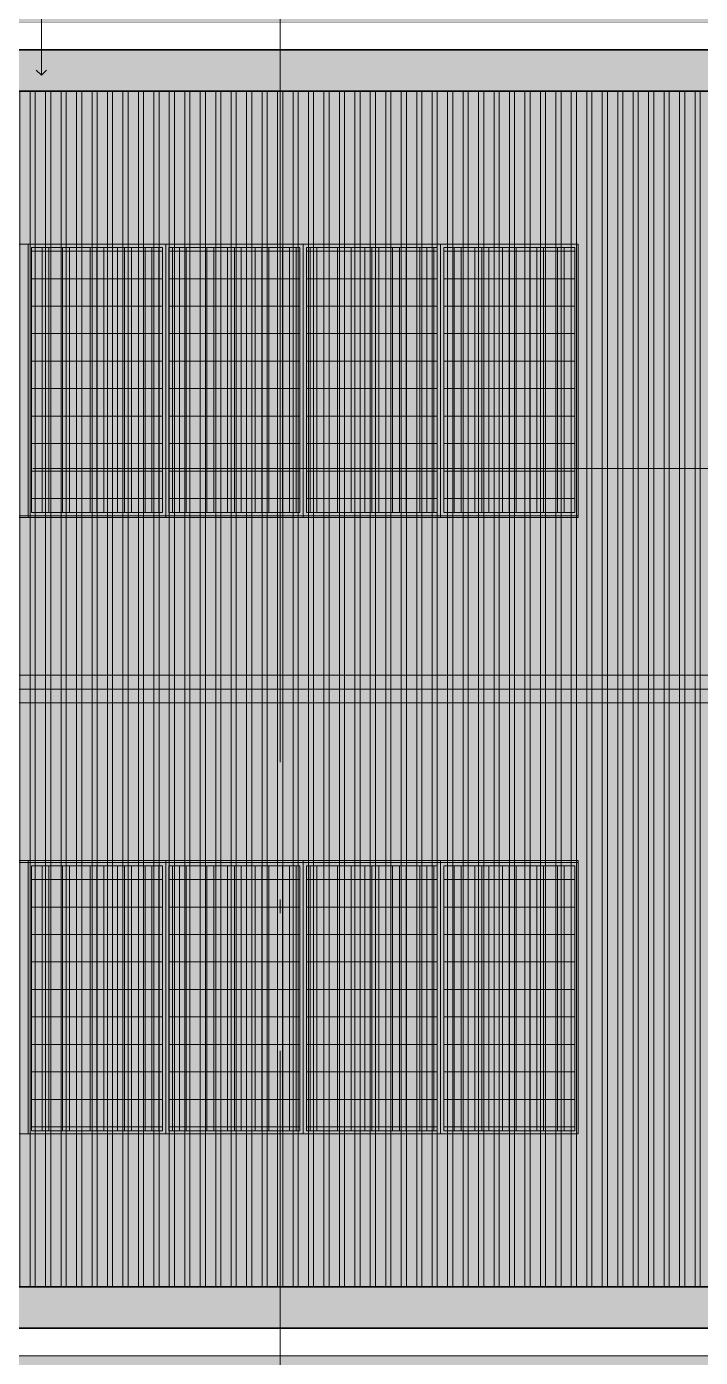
# Model space of a CAD drawing. Header units: metres. Extents: x -77 to -16.6, y -68.5 to -27.7.
# Drawn here: x -51.48 to -46.57, y -42.31 to -32.63 of the extents above; entities that cross this region are included whole.
import ezdxf

# ---------------------------------------------------------------- set-up
doc = ezdxf.new("R2010")
doc.units = ezdxf.units.M
doc.header["$MEASUREMENT"] = 0
doc.linetypes.add('Dot & Dashed', pattern=[0.012, 0.01, -0.001, 0, -0.001])
doc.linetypes.add('Wipeout_Contour', pattern=[1, 0, -1])
for name, color, linetype, lineweight in [('01_PLANTA COBERTURA_5_COBERTURA-LINHAS.EXEC_Caneta_No__241', 7, 'Continuous', 13), ('01_PLANTA COBERTURA_5_ESTRUTURA-COB.EST_Caneta_No__1', 7, 'Continuous', 35), ('01_PLANTA COBERTURA_5_ESTRUTURA-COB.EST_Caneta_No__241', 7, 'Continuous', 13), ('01_PLANTA COBERTURA_5_LAJES.EST_Caneta_No__241', 7, 'Continuous', 13), ('01_PLANTA COBERTURA_5_LAJES.EST_Caneta_No__96', 252, 'Continuous', 0), ('01_PLANTA COBERTURA_5_LAJES.EST_Caneta_No__99', 7, 'Continuous', 20), ('01_PLANTA COBERTURA_5_PAREDE CONSTRUIR_Caneta_No__241', 7, 'Continuous', 13)]:
    doc.layers.add(name, color=color, linetype=linetype, lineweight=lineweight)
for name, color, linetype, lineweight, true_color in [('01_PLANTA COBERTURA_5_ESTRUTURA-COB.EST_Caneta_No__13', 7, 'Continuous', 0, 0xaaaaaa), ('01_PLANTA COBERTURA_5_ESTRUTURA-COB.EST_Caneta_No__19', 7, 'Continuous', 0, 0xe9e9e9), ('01_PLANTA COBERTURA_5_ESTRUTURA-COB.EST_Caneta_No__9', 7, 'Continuous', 5, 0x020202), ('01_PLANTA COBERTURA_5_LAJES.EST_Caneta_No__18', 7, 'Continuous', 0, 0xdfdfdf), ('01_PLANTA COBERTURA_5_LAJES.EST_Caneta_No__19', 7, 'Continuous', 0, 0xe9e9e9)]:
    doc.layers.add(name, color=color, linetype=linetype, lineweight=lineweight, true_color=true_color)
doc.layers.add('01_PLANTA COBERTURA_5_PAREDE CONSTRUIR', color=7, linetype='Continuous')
pattern_1 = [(90, (0, 0), (-0.1125, 0), []), (90, (-0.0375, 2e-18), (-0.1125, 0), [])]

msp = doc.modelspace()

# ---------------------------------------------------------------- hatches: boundary and pattern name
at = {"layer": '01_PLANTA COBERTURA_5_ESTRUTURA-COB.EST_Caneta_No__13', "linetype": 'Continuous', "lineweight": 0, "true_color": 0xaaaaaa}
h = msp.add_hatch(dxfattribs=at)
h.set_pattern_fill('Telha_cobertura_02_0005', color=253, style=0, pattern_type=2)
h.set_pattern_definition(pattern_1)
h.paths.add_polyline_path([(-44.214, -33.0997), (-66.314, -33.0997), (-66.314, -36.5038), (-64.914, -36.5038), (-64.914, -37.4499), (-44.214, -37.4499)])
h = msp.add_hatch(dxfattribs=at)
h.set_pattern_fill('Telha_cobertura_02_0005', color=253, style=0, pattern_type=2)
h.set_pattern_definition(pattern_1)
h.paths.add_polyline_path([(-66.314, -38.4037), (-66.314, -41.8002), (-64.914, -41.8002), (-44.214, -41.8002), (-44.214, -37.4499), (-64.914, -37.4499), (-64.914, -38.4037)])
at = {"layer": '01_PLANTA COBERTURA_5_ESTRUTURA-COB.EST_Caneta_No__19', "linetype": 'Continuous', "lineweight": 0, "true_color": 0xe9e9e9}
msp.add_hatch(color=254, dxfattribs=at).paths.add_polyline_path([(-64.914, -37.3499), (-64.914, -37.5499), (-44.214, -37.5499), (-44.214, -37.3499)])
at = {"layer": '01_PLANTA COBERTURA_5_LAJES.EST_Caneta_No__18', "linetype": 'Continuous', "lineweight": 0, "true_color": 0xdfdfdf}
h = msp.add_hatch(dxfattribs=at)
h.set_pattern_fill('Piso_Externo__0005', color=254, style=0, pattern_type=2)
h.set_pattern_definition([(45, (0, 0.6), (-0.1909188, 0.1909188), [0, -0.18, 0, -0.27]), (110, (0.6, 0.6), (0.253717, 0.09234544), [0, -0.132, 0, -0.228])])
h.paths.add_polyline_path([(-76.514, -65.1016), (-73.814, -65.1016, -0.414214), (-75.814, -67.1016), (-66.814, -67.1016, -0.414214), (-68.814, -65.1016), (-68.814, -62.301), (-68.814, -45.4002, -0.414214), (-66.514, -43.1002), (-65.914, -43.1002), (-65.914, -42.3002), (-66.514, -42.3002), (-66.514, -38.2041), (-65.114, -38.2041), (-65.114, -36.7038), (-66.514, -36.7038), (-66.514, -32.5997), (-65.114, -32.5997), (-56.714, -32.5997), (-53.814, -32.5997), (-44.014, -32.5997), (-44.014, -42.3002), (-53.814, -42.3002), (-53.814, -47.1002), (-44.014, -47.1002), (-44.014, -50.8516), (-45.6136, -50.8516), (-45.6136, -52.3506), (-44.014, -52.3506), (-44.014, -60.3006), (-48.9163, -60.3006), (-48.9163, -61.1006), (-44.3609, -61.1006), (-44.3609, -67.1016), (-44.014, -67.1016), (-41.514, -67.1016), (-41.514, -28.1016), (-41.714, -28.1016), (-41.714, -60.3006), (-43.014, -60.3006), (-43.014, -30.0016), (-66.514, -30.0016), (-66.514, -28.1016), (-76.514, -28.1016)])
h.paths.add_polyline_path([(-73.814, -45.1016), (-76.314, -45.1016), (-76.314, -43.0892), (-75.7984, -43.0908, -0.414214), (-73.8139, -45.0876)], flags=0)
h.paths.add_polyline_path([(-73.814, -45.5846, -0.009328), (-73.814, -45.6604)], flags=0)
h.paths.add_polyline_path([(-52.814, -46.3002), (-52.814, -43.1002), (-44.014, -43.1002), (-44.014, -46.3002)], flags=0)
h.paths.add_polyline_path([(-67.714, -34.1), (-76.314, -34.1), (-76.314, -32.5997), (-67.714, -32.5997)], flags=0)
at = {"layer": '01_PLANTA COBERTURA_5_LAJES.EST_Caneta_No__19', "linetype": 'Continuous', "lineweight": 0, "true_color": 0xefefef}
msp.add_hatch(color=7, dxfattribs=at).paths.add_polyline_path([(-64.914, -47.3002), (-66.314, -47.3002), (-66.314, -60.1006), (-56.514, -60.1006), (-44.214, -60.1006), (-44.214, -56.8006), (-44.214, -52.5516), (-45.8136, -52.5516), (-45.8136, -50.6516), (-44.214, -50.6516), (-44.214, -47.3002), (-45.8136, -47.3002), (-54.014, -47.3002), (-54.014, -42.1002), (-44.214, -42.1002), (-44.214, -32.7997), (-54.014, -32.7997), (-56.514, -32.7997), (-56.714, -32.7997), (-64.914, -32.7997), (-66.314, -32.7997), (-66.314, -36.5038), (-64.914, -36.5038), (-64.914, -38.4037), (-66.314, -38.4037), (-66.314, -42.1002), (-64.914, -42.1002)])

# ---------------------------------------------------------------- linework, layer by layer
at = {"layer": '01_PLANTA COBERTURA_5_COBERTURA-LINHAS.EXEC_Caneta_No__241', "color": 7, "linetype": 'Continuous', "lineweight": 13, "ltscale": 1000}
for q in [(-51.4058, -32.9464), (-51.3308, -32.9464)]:
    msp.add_line((-51.3683, -32.9839), q, dxfattribs=at)
at = {"layer": '01_PLANTA COBERTURA_5_ESTRUTURA-COB.EST_Caneta_No__241', "color": 7, "linetype": 'Continuous', "lineweight": 13, "ltscale": 1000}
for p, q in [((-64.914, -37.3499), (-44.214, -37.3499)), ((-64.914, -37.5499), (-44.214, -37.5499))]:
    msp.add_line(p, q, dxfattribs=at)
at = {"layer": '01_PLANTA COBERTURA_5_ESTRUTURA-COB.EST_Caneta_No__9', "color": 18, "linetype": 'Continuous', "lineweight": 5, "ltscale": 1000, "true_color": 0x020202, "flags": 128}
for points in [[(-44.214, -33.0997), (-66.314, -33.0997), (-66.314, -36.5038), (-64.914, -36.5038), (-64.914, -37.4499), (-44.214, -37.4499)], [(-66.314, -38.4037), (-66.314, -41.8002), (-64.914, -41.8002), (-44.214, -41.8002), (-44.214, -37.4499), (-64.914, -37.4499), (-64.914, -38.4037)]]:
    msp.add_lwpolyline(points, close=True, dxfattribs=at)
at = {"layer": '01_PLANTA COBERTURA_5_LAJES.EST_Caneta_No__241', "color": 7, "linetype": 'Continuous', "lineweight": 13, "ltscale": 1000, "flags": 128}
for points in [[(-65.914, -43.1002), (-65.914, -42.3002), (-66.514, -42.3002), (-66.514, -38.2041), (-65.114, -38.2041), (-65.114, -36.7038), (-66.514, -36.7038), (-66.514, -32.5997), (-65.114, -32.5997), (-56.714, -32.5997), (-53.814, -32.5997), (-44.014, -32.5997), (-44.014, -42.3002), (-53.814, -42.3002), (-53.814, -47.1002)], [(-54.014, -47.3002), (-54.014, -42.1002), (-44.214, -42.1002), (-44.214, -32.7997), (-54.014, -32.7997), (-56.514, -32.7997), (-56.714, -32.7997), (-64.914, -32.7997), (-66.314, -32.7997), (-66.314, -36.5038), (-64.914, -36.5038), (-64.914, -38.4037), (-66.314, -38.4037), (-66.314, -42.1002), (-64.914, -42.1002), (-64.914, -47.3002)]]:
    msp.add_lwpolyline(points, dxfattribs=at)
at = {"layer": '01_PLANTA COBERTURA_5_LAJES.EST_Caneta_No__96', "color": 252, "linetype": 'Continuous', "lineweight": 0, "ltscale": 1000}
for p, q in [((-51.4397, -34.2637), (-50.4877, -34.2637)), ((-51.4137, -34.2362), (-51.4137, -36.1643)), ((-51.3637, -34.2362), (-51.3637, -36.1643)), ((-51.3137, -34.2362), (-51.3137, -36.1643)), ((-51.2137, -34.2362), (-51.2137, -36.1643)), ((-51.1637, -34.2362), (-51.1637, -36.1643)), ((-51.1137, -34.2362), (-51.1137, -36.1643)), ((-51.0137, -34.2362), (-51.0137, -36.1643)), ((-50.9637, -34.2362), (-50.9637, -36.1643)), ((-50.9137, -34.2362), (-50.9137, -36.1643)), ((-50.8137, -34.2362), (-50.8137, -36.1643)), ((-50.7637, -34.2362), (-50.7637, -36.1643)), ((-50.7137, -34.2362), (-50.7137, -36.1643)), ((-50.6137, -34.2362), (-50.6137, -36.1643)), ((-50.5637, -34.2362), (-50.5637, -36.1643)), ((-50.5137, -34.2362), (-50.5137, -36.1643)), ((-50.4397, -34.2637), (-49.4877, -34.2637)), ((-50.4137, -34.2362), (-50.4137, -36.1643)), ((-50.3637, -34.2362), (-50.3637, -36.1643)), ((-50.3137, -34.2362), (-50.3137, -36.1643)), ((-50.2137, -34.2362), (-50.2137, -36.1643)), ((-50.1637, -34.2362), (-50.1637, -36.1643)), ((-50.1137, -34.2362), (-50.1137, -36.1643)), ((-50.0137, -34.2362), (-50.0137, -36.1643)), ((-49.9637, -34.2362), (-49.9637, -36.1643)), ((-49.9137, -34.2362), (-49.9137, -36.1643)), ((-49.8137, -34.2362), (-49.8137, -36.1643)), ((-49.7637, -34.2362), (-49.7637, -36.1643)), ((-49.7137, -34.2362), (-49.7137, -36.1643)), ((-49.6137, -34.2362), (-49.6137, -36.1643)), ((-49.5637, -34.2362), (-49.5637, -36.1643)), ((-49.5137, -34.2362), (-49.5137, -36.1643)), ((-49.4397, -34.2637), (-48.4877, -34.2637)), ((-49.4137, -34.2362), (-49.4137, -36.1643)), ((-49.3637, -34.2362), (-49.3637, -36.1643)), ((-49.3137, -34.2362), (-49.3137, -36.1643)), ((-49.2137, -34.2362), (-49.2137, -36.1643)), ((-49.1637, -34.2362), (-49.1637, -36.1643)), ((-49.1137, -34.2362), (-49.1137, -36.1643)), ((-49.0137, -34.2362), (-49.0137, -36.1643)), ((-48.9637, -34.2362), (-48.9637, -36.1643)), ((-48.9137, -34.2362), (-48.9137, -36.1643)), ((-48.8137, -34.2362), (-48.8137, -36.1643)), ((-48.7637, -34.2362), (-48.7637, -36.1643)), ((-48.7137, -34.2362), (-48.7137, -36.1643)), ((-48.6137, -34.2362), (-48.6137, -36.1643)), ((-48.5637, -34.2362), (-48.5637, -36.1643)), ((-48.5137, -34.2362), (-48.5137, -36.1643)), ((-48.4397, -34.2637), (-47.4877, -34.2637)), ((-48.4137, -34.2362), (-48.4137, -36.1643)), ((-48.3637, -34.2362), (-48.3637, -36.1643)), ((-48.3137, -34.2362), (-48.3137, -36.1643)), ((-48.2137, -34.2362), (-48.2137, -36.1643)), ((-48.1637, -34.2362), (-48.1637, -36.1643)), ((-48.1137, -34.2362), (-48.1137, -36.1643)), ((-48.0137, -34.2362), (-48.0137, -36.1643)), ((-47.9637, -34.2362), (-47.9637, -36.1643)), ((-47.9137, -34.2362), (-47.9137, -36.1643)), ((-47.8137, -34.2362), (-47.8137, -36.1643)), ((-47.7637, -34.2362), (-47.7637, -36.1643)), ((-47.7137, -34.2362), (-47.7137, -36.1643)), ((-47.6137, -34.2362), (-47.6137, -36.1643)), ((-47.5637, -34.2362), (-47.5637, -36.1643)), ((-47.5137, -34.2362), (-47.5137, -36.1643)), ((-51.4397, -34.4637), (-50.4877, -34.4637)), ((-50.4397, -34.4637), (-49.4877, -34.4637)), ((-49.4397, -34.4637), (-48.4877, -34.4637)), ((-48.4397, -34.4637), (-47.4877, -34.4637)), ((-51.4397, -34.6637), (-50.4877, -34.6637)), ((-50.4397, -34.6637), (-49.4877, -34.6637)), ((-49.4397, -34.6637), (-48.4877, -34.6637)), ((-48.4397, -34.6637), (-47.4877, -34.6637)), ((-51.4397, -34.8637), (-50.4877, -34.8637)), ((-50.4397, -34.8637), (-49.4877, -34.8637)), ((-49.4397, -34.8637), (-48.4877, -34.8637)), ((-48.4397, -34.8637), (-47.4877, -34.8637)), ((-51.4397, -35.0637), (-50.4877, -35.0637)), ((-50.4397, -35.0637), (-49.4877, -35.0637)), ((-49.4397, -35.0637), (-48.4877, -35.0637)), ((-48.4397, -35.0637), (-47.4877, -35.0637)), ((-51.4397, -35.2637), (-50.4877, -35.2637)), ((-50.4397, -35.2637), (-49.4877, -35.2637)), ((-49.4397, -35.2637), (-48.4877, -35.2637)), ((-48.4397, -35.2637), (-47.4877, -35.2637)), ((-51.4397, -35.4637), (-50.4877, -35.4637)), ((-50.4397, -35.4637), (-49.4877, -35.4637)), ((-49.4397, -35.4637), (-48.4877, -35.4637)), ((-48.4397, -35.4637), (-47.4877, -35.4637)), ((-51.4397, -35.6637), (-50.4877, -35.6637)), ((-50.4397, -35.6637), (-49.4877, -35.6637)), ((-49.4397, -35.6637), (-48.4877, -35.6637)), ((-48.4397, -35.6637), (-47.4877, -35.6637)), ((-51.4397, -35.8637), (-50.4877, -35.8637)), ((-50.4397, -35.8637), (-49.4877, -35.8637)), ((-49.4397, -35.8637), (-48.4877, -35.8637)), ((-48.4397, -35.8637), (-47.4877, -35.8637)), ((-51.4397, -36.0637), (-50.4877, -36.0637)), ((-50.4397, -36.0637), (-49.4877, -36.0637)), ((-49.4397, -36.0637), (-48.4877, -36.0637)), ((-48.4397, -36.0637), (-47.4877, -36.0637)), ((-51.4137, -40.6632), (-51.4137, -38.735)), ((-51.3637, -40.6632), (-51.3637, -38.735)), ((-51.3137, -40.6632), (-51.3137, -38.735)), ((-51.2137, -40.6632), (-51.2137, -38.735)), ((-51.1637, -40.6632), (-51.1637, -38.735)), ((-51.1137, -40.6632), (-51.1137, -38.735)), ((-51.0137, -40.6632), (-51.0137, -38.735)), ((-50.9637, -40.6632), (-50.9637, -38.735)), ((-50.9137, -40.6632), (-50.9137, -38.735)), ((-50.8137, -40.6632), (-50.8137, -38.735)), ((-50.7637, -40.6632), (-50.7637, -38.735)), ((-50.7137, -40.6632), (-50.7137, -38.735)), ((-50.6137, -40.6632), (-50.6137, -38.735)), ((-50.5637, -40.6632), (-50.5637, -38.735)), ((-50.5137, -40.6632), (-50.5137, -38.735)), ((-50.4137, -40.6632), (-50.4137, -38.735)), ((-50.3637, -40.6632), (-50.3637, -38.735)), ((-50.3137, -40.6632), (-50.3137, -38.735)), ((-50.2137, -40.6632), (-50.2137, -38.735)), ((-50.1637, -40.6632), (-50.1637, -38.735)), ((-50.1137, -40.6632), (-50.1137, -38.735)), ((-50.0137, -40.6632), (-50.0137, -38.735)), ((-49.9637, -40.6632), (-49.9637, -38.735)), ((-49.9137, -40.6632), (-49.9137, -38.735)), ((-49.8137, -40.6632), (-49.8137, -38.735)), ((-49.7637, -40.6632), (-49.7637, -38.735)), ((-49.7137, -40.6632), (-49.7137, -38.735)), ((-49.6137, -40.6632), (-49.6137, -38.735)), ((-49.5637, -40.6632), (-49.5637, -38.735)), ((-49.5137, -40.6632), (-49.5137, -38.735)), ((-49.4137, -40.6632), (-49.4137, -38.735)), ((-49.3637, -40.6632), (-49.3637, -38.735)), ((-49.3137, -40.6632), (-49.3137, -38.735)), ((-49.2137, -40.6632), (-49.2137, -38.735)), ((-49.1637, -40.6632), (-49.1637, -38.735)), ((-49.1137, -40.6632), (-49.1137, -38.735)), ((-49.0137, -40.6632), (-49.0137, -38.735)), ((-48.9637, -40.6632), (-48.9637, -38.735)), ((-48.9137, -40.6632), (-48.9137, -38.735)), ((-48.8137, -40.6632), (-48.8137, -38.735)), ((-48.7637, -40.6632), (-48.7637, -38.735)), ((-48.7137, -40.6632), (-48.7137, -38.735)), ((-48.6137, -40.6632), (-48.6137, -38.735)), ((-48.5637, -40.6632), (-48.5637, -38.735)), ((-48.5137, -40.6632), (-48.5137, -38.735)), ((-48.4137, -40.6632), (-48.4137, -38.735)), ((-48.3637, -40.6632), (-48.3637, -38.735)), ((-48.3137, -40.6632), (-48.3137, -38.735)), ((-48.2137, -40.6632), (-48.2137, -38.735)), ((-48.1637, -40.6632), (-48.1637, -38.735)), ((-48.1137, -40.6632), (-48.1137, -38.735)), ((-48.0137, -40.6632), (-48.0137, -38.735)), ((-47.9637, -40.6632), (-47.9637, -38.735)), ((-47.9137, -40.6632), (-47.9137, -38.735)), ((-47.8137, -40.6632), (-47.8137, -38.735)), ((-47.7637, -40.6632), (-47.7637, -38.735)), ((-47.7137, -40.6632), (-47.7137, -38.735)), ((-47.6137, -40.6632), (-47.6137, -38.735)), ((-47.5637, -40.6632), (-47.5637, -38.735)), ((-47.5137, -40.6632), (-47.5137, -38.735)), ((-51.4397, -38.8357), (-50.4877, -38.8357)), ((-50.4397, -38.8357), (-49.4877, -38.8357)), ((-49.4397, -38.8357), (-48.4877, -38.8357)), ((-48.4397, -38.8357), (-47.4877, -38.8357)), ((-51.4397, -39.0357), (-50.4877, -39.0357)), ((-50.4397, -39.0357), (-49.4877, -39.0357)), ((-49.4397, -39.0357), (-48.4877, -39.0357)), ((-48.4397, -39.0357), (-47.4877, -39.0357)), ((-51.4397, -39.2357), (-50.4877, -39.2357)), ((-50.4397, -39.2357), (-49.4877, -39.2357)), ((-49.4397, -39.2357), (-48.4877, -39.2357)), ((-48.4397, -39.2357), (-47.4877, -39.2357)), ((-51.4397, -39.4357), (-50.4877, -39.4357)), ((-50.4397, -39.4357), (-49.4877, -39.4357)), ((-49.4397, -39.4357), (-48.4877, -39.4357)), ((-48.4397, -39.4357), (-47.4877, -39.4357)), ((-51.4397, -39.6357), (-50.4877, -39.6357)), ((-50.4397, -39.6357), (-49.4877, -39.6357)), ((-49.4397, -39.6357), (-48.4877, -39.6357)), ((-48.4397, -39.6357), (-47.4877, -39.6357)), ((-51.4397, -39.8357), (-50.4877, -39.8357)), ((-50.4397, -39.8357), (-49.4877, -39.8357)), ((-49.4397, -39.8357), (-48.4877, -39.8357)), ((-48.4397, -39.8357), (-47.4877, -39.8357)), ((-51.4397, -40.0357), (-50.4877, -40.0357)), ((-50.4397, -40.0357), (-49.4877, -40.0357)), ((-49.4397, -40.0357), (-48.4877, -40.0357)), ((-48.4397, -40.0357), (-47.4877, -40.0357)), ((-51.4397, -40.2357), (-50.4877, -40.2357)), ((-50.4397, -40.2357), (-49.4877, -40.2357)), ((-49.4397, -40.2357), (-48.4877, -40.2357)), ((-48.4397, -40.2357), (-47.4877, -40.2357)), ((-51.4397, -40.4357), (-50.4877, -40.4357)), ((-50.4397, -40.4357), (-49.4877, -40.4357)), ((-49.4397, -40.4357), (-48.4877, -40.4357)), ((-48.4397, -40.4357), (-47.4877, -40.4357)), ((-51.4397, -40.6357), (-50.4877, -40.6357)), ((-50.4397, -40.6357), (-49.4877, -40.6357)), ((-49.4397, -40.6357), (-48.4877, -40.6357)), ((-48.4397, -40.6357), (-47.4877, -40.6357))]:
    msp.add_line(p, q, dxfattribs=at)
at = {"layer": '01_PLANTA COBERTURA_5_LAJES.EST_Caneta_No__96', "color": 252, "linetype": 'Continuous', "lineweight": 0, "ltscale": 1000, "flags": 128}
for points in [[(-52.4637, -34.2122), (-51.4637, -34.2122), (-51.4637, -36.1883), (-52.4637, -36.1883)], [(-51.4637, -34.2122), (-50.4637, -34.2122), (-50.4637, -36.1883), (-51.4637, -36.1883)], [(-51.4397, -34.2362), (-50.4877, -34.2362), (-50.4877, -36.1643), (-51.4397, -36.1643)], [(-50.4637, -34.2122), (-49.4637, -34.2122), (-49.4637, -36.1883), (-50.4637, -36.1883)], [(-50.4397, -34.2362), (-49.4877, -34.2362), (-49.4877, -36.1643), (-50.4397, -36.1643)], [(-49.4637, -34.2122), (-48.4637, -34.2122), (-48.4637, -36.1883), (-49.4637, -36.1883)], [(-49.4397, -34.2362), (-48.4877, -34.2362), (-48.4877, -36.1643), (-49.4397, -36.1643)], [(-48.4637, -34.2122), (-47.4637, -34.2122), (-47.4637, -36.1883), (-48.4637, -36.1883)], [(-48.4397, -34.2362), (-47.4877, -34.2362), (-47.4877, -36.1643), (-48.4397, -36.1643)], [(-52.4637, -36.1883), (-51.4637, -36.1883), (-51.4637, -36.2023), (-52.4637, -36.2023)], [(-51.4637, -36.1883), (-50.4637, -36.1883), (-50.4637, -36.2023), (-51.4637, -36.2023)], [(-50.4637, -36.1883), (-49.4637, -36.1883), (-49.4637, -36.2023), (-50.4637, -36.2023)], [(-49.4637, -36.1883), (-48.4637, -36.1883), (-48.4637, -36.2023), (-49.4637, -36.2023)], [(-48.4637, -36.1883), (-47.4637, -36.1883), (-47.4637, -36.2023), (-48.4637, -36.2023)], [(-52.4637, -38.711), (-51.4637, -38.711), (-51.4637, -38.6971), (-52.4637, -38.6971)], [(-52.4637, -40.6872), (-51.4637, -40.6872), (-51.4637, -38.711), (-52.4637, -38.711)], [(-51.4637, -38.711), (-50.4637, -38.711), (-50.4637, -38.6971), (-51.4637, -38.6971)], [(-51.4637, -40.6872), (-50.4637, -40.6872), (-50.4637, -38.711), (-51.4637, -38.711)], [(-50.4637, -38.711), (-49.4637, -38.711), (-49.4637, -38.6971), (-50.4637, -38.6971)], [(-50.4637, -40.6872), (-49.4637, -40.6872), (-49.4637, -38.711), (-50.4637, -38.711)], [(-49.4637, -38.711), (-48.4637, -38.711), (-48.4637, -38.6971), (-49.4637, -38.6971)], [(-49.4637, -40.6872), (-48.4637, -40.6872), (-48.4637, -38.711), (-49.4637, -38.711)], [(-48.4637, -38.711), (-47.4637, -38.711), (-47.4637, -38.6971), (-48.4637, -38.6971)], [(-48.4637, -40.6872), (-47.4637, -40.6872), (-47.4637, -38.711), (-48.4637, -38.711)], [(-51.4397, -40.6632), (-50.4877, -40.6632), (-50.4877, -38.735), (-51.4397, -38.735)], [(-50.4397, -40.6632), (-49.4877, -40.6632), (-49.4877, -38.735), (-50.4397, -38.735)], [(-49.4397, -40.6632), (-48.4877, -40.6632), (-48.4877, -38.735), (-49.4397, -38.735)], [(-48.4397, -40.6632), (-47.4877, -40.6632), (-47.4877, -38.735), (-48.4397, -38.735)]]:
    msp.add_lwpolyline(points, close=True, dxfattribs=at)
at = {"layer": '01_PLANTA COBERTURA_5_LAJES.EST_Caneta_No__99', "color": 7, "linetype": 'Dot & Dashed', "lineweight": 20, "ltscale": 1000}
msp.add_line((-41.4312, -35.8446), (-76.7059, -35.8446), dxfattribs=at)

# ---------------------------------------------------------------- next in the draw order: wipeouts: each hides what was drawn before it
at = {"color": 254, "linetype": 'Wipeout_Contour', "lineweight": 0, "ltscale": 257.569158}
msp.add_wipeout([(-66.484, -32.6297), (-44.044, -32.6297), (-44.044, -32.5997), (-66.484, -32.5997)], dxfattribs=at).dxf.layer = '01_PLANTA COBERTURA_5_PAREDE CONSTRUIR'
at = {"color": 254, "linetype": 'Wipeout_Contour', "lineweight": 0, "ltscale": 257.892177}
msp.add_wipeout([(-66.314, -32.7997), (-44.214, -32.7997), (-44.214, -32.7697), (-66.314, -32.7697)], dxfattribs=at).dxf.layer = '01_PLANTA COBERTURA_5_PAREDE CONSTRUIR'
at = {"color": 254, "linetype": 'Wipeout_Contour', "lineweight": 0, "ltscale": 277.028129}
msp.add_wipeout([(-65.084, -42.1002), (-65.084, -42.1302), (-44.214, -42.1302), (-44.214, -42.1002)], dxfattribs=at).dxf.layer = '01_PLANTA COBERTURA_5_PAREDE CONSTRUIR'
at = {"color": 254, "linetype": 'Wipeout_Contour', "lineweight": 0, "ltscale": 258.925415}
msp.add_wipeout([(-44.044, -42.2702), (-53.814, -42.2702), (-53.814, -42.3002), (-44.044, -42.3002)], dxfattribs=at).dxf.layer = '01_PLANTA COBERTURA_5_PAREDE CONSTRUIR'

# ---------------------------------------------------------------- next in the draw order: wipeouts: each hides what was drawn before it
at = {"color": 254, "linetype": 'Wipeout_Contour', "lineweight": 0, "ltscale": 257.720314}
msp.add_wipeout([(-66.344, -32.7697), (-44.184, -32.7697), (-44.184, -32.6297), (-66.344, -32.6297)], dxfattribs=at).dxf.layer = '01_PLANTA COBERTURA_5_PAREDE CONSTRUIR'
at = {"color": 254, "linetype": 'Wipeout_Contour', "lineweight": 0, "ltscale": 258.952452}
msp.add_wipeout([(-44.184, -42.1302), (-53.844, -42.1302), (-53.844, -42.2702), (-44.184, -42.2702)], dxfattribs=at).dxf.layer = '01_PLANTA COBERTURA_5_PAREDE CONSTRUIR'

# ---------------------------------------------------------------- next in the draw order: linework, layer by layer
at = {"layer": '01_PLANTA COBERTURA_5_COBERTURA-LINHAS.EXEC_Caneta_No__241', "color": 7, "linetype": 'Continuous', "lineweight": 13, "ltscale": 1000}
msp.add_line((-51.3683, -32.9839), (-51.3683, -32.2768), dxfattribs=at)
at = {"layer": '01_PLANTA COBERTURA_5_ESTRUTURA-COB.EST_Caneta_No__1', "color": 7, "linetype": 'Continuous', "lineweight": 35, "ltscale": 1000, "flags": 128}
for points in [[(-66.314, -33.0997), (-44.214, -33.0997), (-44.214, -32.7997), (-66.314, -32.7997)], [(-66.314, -42.1002), (-44.214, -42.1002), (-44.214, -41.8002), (-66.314, -41.8002)]]:
    msp.add_lwpolyline(points, close=True, dxfattribs=at)
at = {"layer": '01_PLANTA COBERTURA_5_LAJES.EST_Caneta_No__99', "color": 7, "linetype": 'Dot & Dashed', "lineweight": 20, "ltscale": 1000}
msp.add_line((-49.6311, -27.9815), (-49.6311, -67.6566), dxfattribs=at)
at = {"layer": '01_PLANTA COBERTURA_5_PAREDE CONSTRUIR_Caneta_No__241', "color": 7, "linetype": 'Continuous', "lineweight": 13, "ltscale": 1000, "flags": 128}
for points in [[(-66.314, -32.7997), (-44.214, -32.7997)], [(-44.214, -42.1002), (-65.084, -42.1002)], [(-53.814, -42.3002), (-44.044, -42.3002)]]:
    msp.add_lwpolyline(points, dxfattribs=at)

doc.saveas('drawing.dxf')
